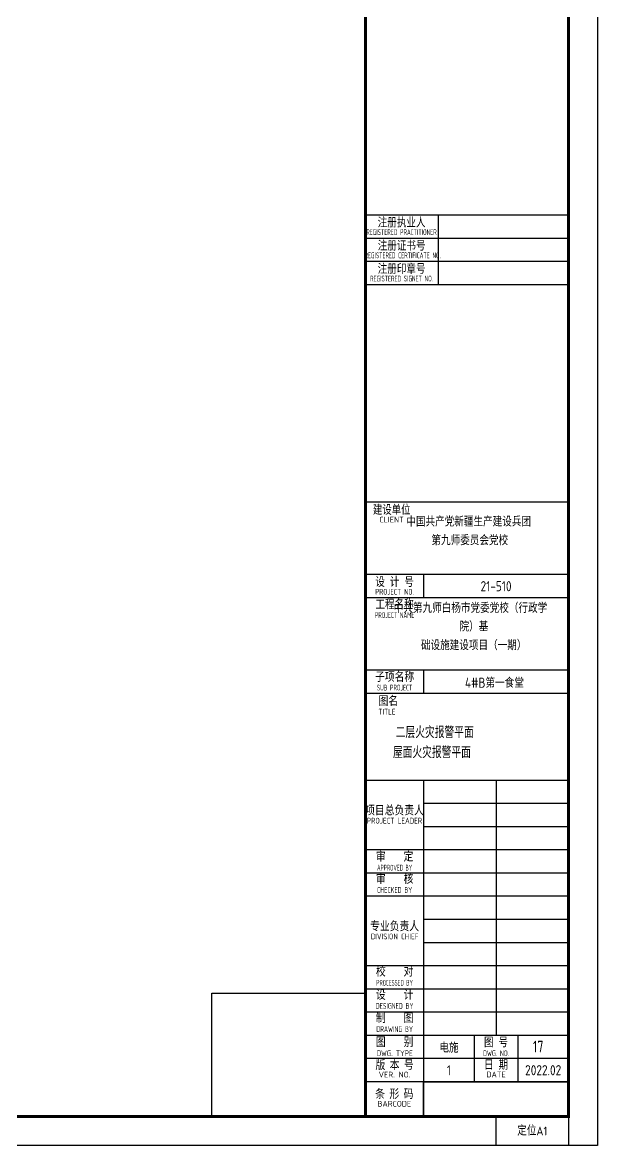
# Model space of a CAD drawing. Extents: x 2350667 to 3185789, y 309667 to 706270.
# Drawn here: x 2511109 to 2530945, y 374390 to 413142 of the extents above; entities that cross this region are included whole.
import ezdxf
from ezdxf.enums import TextEntityAlignment as Align

# ---------------------------------------------------------------- set-up
doc = ezdxf.new("R2010")
doc.units = 0
doc.header["$LTSCALE"] = 1000
for name, color, linetype in [('0-底图', 7, 'Continuous'), ('BTTK', 7, 'Continuous'), ('PUB_TITLE', 4, 'Continuous'), ('SIG_TEXT', 7, 'Continuous')]:
    doc.layers.add(name, color=color, linetype=linetype)
doc.layers.add('条形码', color=7, linetype='Continuous', plot=False)
doc.layers.add('验收章', color=7, linetype='Continuous', plot=False)
doc.styles.add('HZ(TK)', font='geniso.shx', dxfattribs={"width": 0.9, "bigfont": 'hztxt.shx'})
doc.styles.add('HZTXT', font='tssdeng.shx', dxfattribs={"width": 0.7, "bigfont": 'tssdchn.shx'})

# ---------------------------------------------------------------- blocks, each defined once
blk = doc.blocks.new('vhtemplate_2020年新竖式图框_A1')
at = {"layer": 'BTTK'}
for p, q in [((831, 321.01), (761, 321.01)), ((786, 321.01), (786, 297.01)), ((831, 313.01), (761, 313.01)), ((831, 305.01), (761, 305.01)), ((831, 305.01), (761, 305.01)), ((786, 305.01), (786, 297.01)), ((831, 297.01), (761, 297.01)), ((831, 222), (761, 222)), ((831, 197), (761, 197)), ((781, 197), (781, 189)), ((831, 189), (761, 189)), ((831, 164), (761, 164)), ((781, 164), (781, 156)), ((831, 156), (761, 156)), ((831, 126), (761, 126)), ((781, 126), (781, 10)), ((806, 126), (806, 38)), ((831, 118), (781, 118)), ((831, 110), (781, 110)), ((831, 102), (761, 102)), ((831, 94), (761, 94)), ((831, 86), (761, 86)), ((831, 78), (781, 78)), ((831, 70), (781, 70)), ((831, 62), (761, 62)), ((831, 54), (761, 54)), ((831, 46), (761, 46)), ((831, 38), (761, 38)), ((798.5, 38), (798.5, 22)), ((813.5, 38), (813.5, 22)), ((831, 30), (761, 30)), ((831, 22), (761, 22))]:
    blk.add_line(p, q, dxfattribs=at)
at = {"layer": 'PUB_TITLE', "color": 7}
blk.add_lwpolyline([(0, 594), (841, 594), (841, 0), (0, 0)], close=True, dxfattribs=at)
at = {"layer": 'PUB_TITLE', "const_width": 1}
blk.add_lwpolyline([(25, 10), (831, 10), (831, 584), (25, 584)], close=True, dxfattribs=at)
blk.add_lwpolyline([(761, 10), (761, 584)], dxfattribs=at)
at = {"layer": '条形码'}
blk.add_lwpolyline([(781, 22), (831, 22), (831, 10), (781, 10)], close=True, dxfattribs=at)
at = {"layer": '验收章'}
for points in [[(761, 10), (707.93, 10), (707.93, 52.53), (761, 52.53)], [(806, 10), (831, 10), (831, 0), (806, 0)]]:
    blk.add_lwpolyline(points, close=True, dxfattribs=at)
at = {"layer": 'BTTK', "style": 'HZ(TK)'}
for s, height, p in [('注册执业人', 3, (773.42, 318.32)), ('注册证书号', 3, (773.42, 310.32)), ('注册印章号', 3, (773.42, 302.32)), ('CLIENT', 2, (769.95, 215.99)), ('设 计 号', 3, (771, 194.28)), ('工程名称', 3, (771, 186.52)), ('图 号', 3, (806, 35.46)), ('日 期', 3, (806, 27.67)), ('VER. NO.', 2, (771, 24.48)), ('DATE', 2, (806, 24.52))]:
    blk.add_text(s, height=height, dxfattribs=at).set_placement(p, align=Align.MIDDLE_CENTER)
for s, height, width, p in [('REGISTERED PRACTITIONER', 2, 0.65, (773.39, 315.16)), ('REGISTERED CERTIFICATE NO.', 2, 0.65, (773.78, 307.16)), ('REGISTERED SIGNET NO.', 2, 0.65, (773.39, 299.16)), ('建设单位', 3, 0.8, (770.01, 219.17)), ('PROJECT NO.', 2, 0.75, (771, 191.07)), ('PROJECT NAME', 2, 0.65, (771, 183.03)), ('子项名称', 3, 0.9, (771, 161.52)), ('SUB PROJECT', 2, 0.65, (771, 158.01)), ('项目总负责人', 3, 0.9, (770.96, 115.45)), ('PROJECT LEADER', 2, 0.8, (770.96, 112.09)), ('审    定', 3, 0.9, (771.02, 99.52)), ('审    核', 3, 0.9, (771.02, 91.83)), ('APPROVED BY', 2, 0.6, (771.02, 95.87)), ('CHECKED BY', 2, 0.7, (771.02, 88.18)), ('专业负责人', 3, 0.9, (771, 75.48)), ('DIVISION CHIEF', 2, 0.8, (771, 72.15)), ('校    对', 3, 0.9, (771.02, 59.83)), ('PROCESSED BY', 2, 0.6, (771.02, 56.17)), ('设    计', 3, 0.9, (771.02, 51.83)), ('DESIGNED BY', 2, 0.7, (771.02, 48.17)), ('制    图', 3, 0.9, (771.02, 43.83)), ('DRAWING BY', 2, 0.7, (771.02, 40.17)), ('图    别', 3, 0.9, (771.02, 35.5)), ('DWG. TYPE', 2, 0.8, (771.02, 31.84)), ('DWG. NO.', 2, 0.7, (806, 31.84)), ('版 本 号', 3, 0.9, (771.02, 27.57)), ('条 形 码', 3, 0.9, (770.9, 17.6)), ('BARCODE', 2, 0.95, (770.9, 14.42))]:
    blk.add_text(s, height=height, dxfattribs=dict(at, width=width)).set_placement(p, align=Align.MIDDLE_CENTER)
for s, height, width, p in [('图名', 3, 0.9, (765.46, 153.22)), ('TITLE', 2, 0.8, (765.4, 149.68))]:
    blk.add_text(s, height=height, dxfattribs=dict(at, width=width)).set_placement(p, align=Align.MIDDLE_LEFT)
at = {"layer": 'BTTK', "color": 4, "style": 'HZ(TK)', "width": 0.9}
for tag, p in [('合作单位', (796, 511.5)), ('建设单位', (796, 209.5)), ('工程名称', (796, 176.5)), ('子项名称', (806, 160)), ('图纸名称', (796, 141))]:
    blk.add_attdef(tag, text='', height=3.5, dxfattribs=at).set_placement(p, align=Align.MIDDLE_CENTER)
for tag, p in [('注册证书号', (808.5, 309.01)), ('注册印章号', (808.5, 301.01)), ('设计号', (806, 193)), ('图别', (789.75, 34)), ('图号', (822.25, 34)), ('版本号', (789.75, 26)), ('日期', (822.25, 26))]:
    blk.add_attdef(tag, text='', height=3.5, dxfattribs=at).set_placement(p, align=Align.MIDDLE)
at = {"layer": '验收章', "style": 'HZ(TK)'}
blk.add_text('定位A1', height=3, dxfattribs=at).set_placement((818.5, 5), align=Align.MIDDLE_CENTER)

msp = doc.modelspace()

# ---------------------------------------------------------------- block references
at = {"layer": '0-底图'}
ref = msp.add_blockref('vhtemplate_2020年新竖式图框_A1', (2446845, 374390), dxfattribs=dict(at, xscale=100, yscale=100, zscale=100))
ref.add_attrib('日期', '2022.02', dxfattribs={"layer": 'BTTK', "color": 4, "height": 350, "style": 'HZ(TK)', "width": 0.9}).set_placement((2529070, 376990), align=Align.MIDDLE)
ref.add_attrib('版本号', '1', dxfattribs={"layer": 'BTTK', "color": 4, "height": 350, "style": 'HZ(TK)', "width": 0.9}).set_placement((2525820, 376990), align=Align.MIDDLE)
ref.add_attrib('图别', '电施', dxfattribs={"layer": 'BTTK', "color": 4, "height": 350, "style": 'HZ(TK)', "width": 0.9}).set_placement((2525820, 377790), align=Align.MIDDLE)
ref.add_attrib('设计号', '21-510', dxfattribs={"layer": 'BTTK', "color": 4, "height": 350, "style": 'HZ(TK)', "width": 0.9}).set_placement((2527445, 393690), align=Align.MIDDLE)
ref.add_attrib('子项名称_001', '4#B第一食堂', (2526372, 390184), dxfattribs={"layer": 'BTTK', "color": 4, "height": 350, "style": 'HZ(TK)', "width": 0.9})
ref.add_attrib('工程名称_001', '中共第九师白杨市党委党校（行政学', (2523917, 392769), dxfattribs={"layer": 'BTTK', "color": 4, "height": 350, "style": 'HZ(TK)', "width": 0.9})
ref.add_attrib('建设单位_001', '中国共产党新疆生产建设兵团', (2524351, 395749), dxfattribs={"layer": 'BTTK', "color": 4, "height": 350, "style": 'HZ(TK)', "width": 0.9})
ref.add_attrib('工程名称_002', '院）基', (2526185, 392128), dxfattribs={"layer": 'BTTK', "color": 4, "height": 350, "style": 'HZ(TK)', "width": 0.9})
ref.add_attrib('工程名称_003', '础设施建设项目（一期）', (2524855, 391483), dxfattribs={"layer": 'BTTK', "color": 4, "height": 350, "style": 'HZ(TK)', "width": 0.9})
ref.add_attrib('建设单位_002', '第九师委员会党校', (2525216, 395104), dxfattribs={"layer": 'BTTK', "color": 4, "height": 350, "style": 'HZ(TK)', "width": 0.9})

# ---------------------------------------------------------------- texts
at = {"layer": 'SIG_TEXT', "color": 0, "style": 'HZTXT', "width": 0.8}
for s, p in [('二层火灾报警平面', (2523986, 388450)), ('屋面火灾报警平面', (2523888, 387758)), ('17', (2528713, 377604))]:
    msp.add_text(s, height=400, dxfattribs=at).set_placement(p)

doc.saveas('drawing.dxf')
